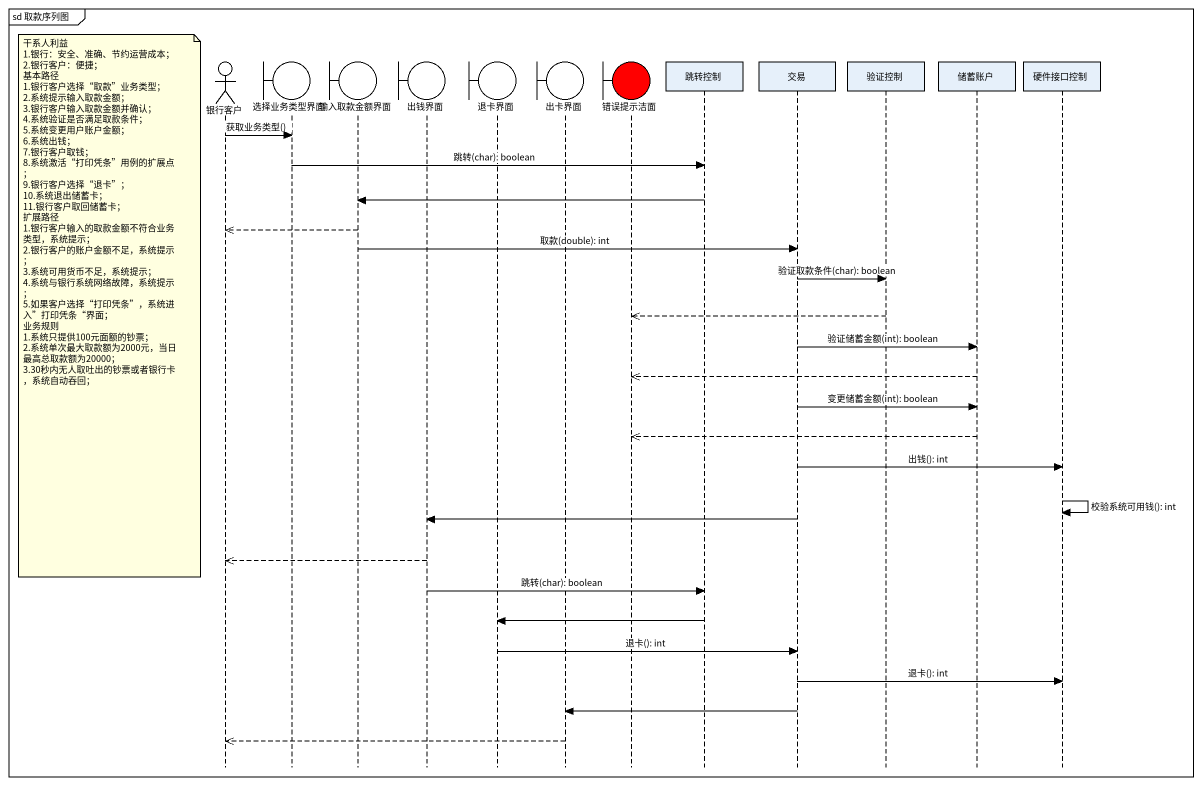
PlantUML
@startuml
mainframe sd 取款序列图
hide footbox
actor 银行客户
boundary 选择业务类型界面
boundary 输入取款金额界面
boundary 出钱界面
boundary 退卡界面
boundary 出卡界面
boundary 错误提示洁面 #FF0000
participant 跳转控制
participant 交易
participant 验证控制
participant 储蓄账户
participant 硬件接口控制

银行客户 -> 选择业务类型界面 : 获取业务类型()
选择业务类型界面 -> 跳转控制 : 跳转(char): boolean
跳转控制 -> 输入取款金额界面
输入取款金额界面 -->> 银行客户
输入取款金额界面 -> 交易 : 取款(double): int
交易 -> 验证控制 : 验证取款条件(char): boolean
note left of 银行客户
  干系人利益
  1.银行：安全、准确、节约运营成本；
  2.银行客户：便捷；
  基本路径
  1.银行客户选择“取款”业务类型；
  2.系统提示输入取款金额；
  3.银行客户输入取款金额并确认；
  4.系统验证是否满足取款条件；
  5.系统变更用户账户金额；
  6.系统出钱；
  7.银行客户取钱；
  8.系统激活“打印凭条”用例的扩展点；
  9.银行客户选择“退卡”；
  10.系统退出储蓄卡；
  11.银行客户取回储蓄卡；
  扩展路径
  1.银行客户输入的取款金额不符合业务类型，系统提示；
  2.银行客户的账户金额不足，系统提示；
  3.系统可用货币不足，系统提示；
  4.系统与银行系统网络故障，系统提示；
  5.如果客户选择“打印凭条”，系统进入”打印凭条“界面；
  业务规则
  1.系统只提供100元面额的钞票；
  2.系统单次最大取款额为2000元，当日最高总取款额为20000；
  3.30秒内无人取吐出的钞票或者银行卡，系统自动吞回；
end note
验证控制 -->> 错误提示洁面
交易 -> 储蓄账户 : 验证储蓄金额(int): boolean
储蓄账户 -->> 错误提示洁面
交易 -> 储蓄账户 : 变更储蓄金额(int): boolean
储蓄账户 -->> 错误提示洁面
交易 -> 硬件接口控制 : 出钱(): int
硬件接口控制 -> 硬件接口控制 : 校验系统可用钱(): int
交易 -> 出钱界面
出钱界面 -->> 银行客户
出钱界面 -> 跳转控制 : 跳转(char): boolean
跳转控制 -> 退卡界面
退卡界面 -> 交易 : 退卡(): int
交易 -> 硬件接口控制 : 退卡(): int
交易 -> 出卡界面
出卡界面 -->> 银行客户
@enduml
